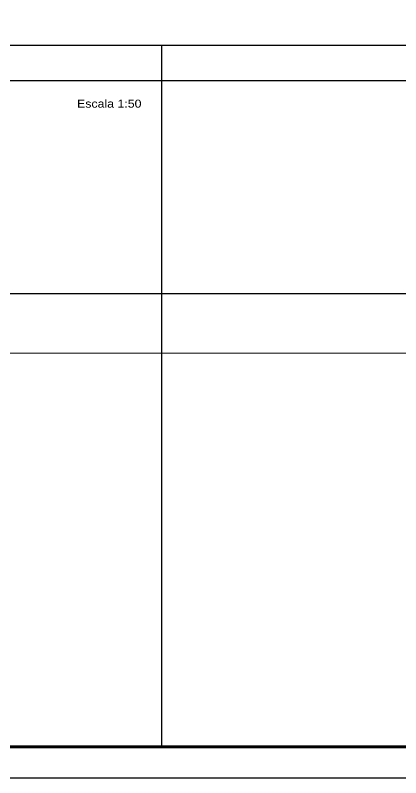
# Model space of a CAD drawing. Header units: centimetres. Extents: x 1386 to 1561, y 365 to 425.
# Drawn here: x 1505.23 to 1517.69, y 364.95 to 389.58 of the extents above; entities that cross this region are included whole.
import ezdxf
from ezdxf.enums import TextEntityAlignment as Align

# ---------------------------------------------------------------- set-up
doc = ezdxf.new("R2010")
doc.units = ezdxf.units.CM
doc.layers.add('ARQ-FOLHA', color=7, linetype='Continuous')
doc.layers.add('DT-Textos', color=7, linetype='Continuous', lineweight=5)
doc.styles.get("Standard").update_dxf_attribs({"font": 'arial.ttf'})

# ---------------------------------------------------------------- blocks, each defined once
blk = doc.blocks.new('FOLHA A1')
at = {"layer": 'ARQ-FOLHA'}
blk.add_line((0, -594), (841, -594), dxfattribs=at)
at = {"layer": 'ARQ-FOLHA', "const_width": 1}
blk.add_lwpolyline([(25, -10), (25, -584), (831, -584), (831, -10), (25, -10)], dxfattribs=at)

msp = doc.modelspace()

# ---------------------------------------------------------------- linework, layer by layer
for p, q in [((1479.067, 388.6129), (1542.1145, 388.6129)), ((1509.9591, 388.6129), (1509.9591, 380.5904)), ((1479.067, 387.4691), (1542.1145, 387.4691)), ((1479.1196, 380.5904), (1542.167, 380.5904)), ((1509.9591, 380.5904), (1509.9591, 365.9468)), ((1479.1196, 378.7089), (1542.167, 378.6254))]:
    msp.add_line(p, q)

# ---------------------------------------------------------------- block references
at = {"layer": 'ARQ-FOLHA', "xscale": 0.1, "yscale": 0.1, "zscale": 0.1}
msp.add_blockref('FOLHA A1', (1476.567, 424.3468), dxfattribs=at)

# ---------------------------------------------------------------- texts
at = {"layer": 'DT-Textos', "width": 1.103264}
msp.add_text('Escala 1:50', height=0.258475, dxfattribs=at).set_placement((1507.2285, 386.5921), (1509.3103, 386.5921), align=Align.FIT)

doc.saveas('drawing.dxf')
